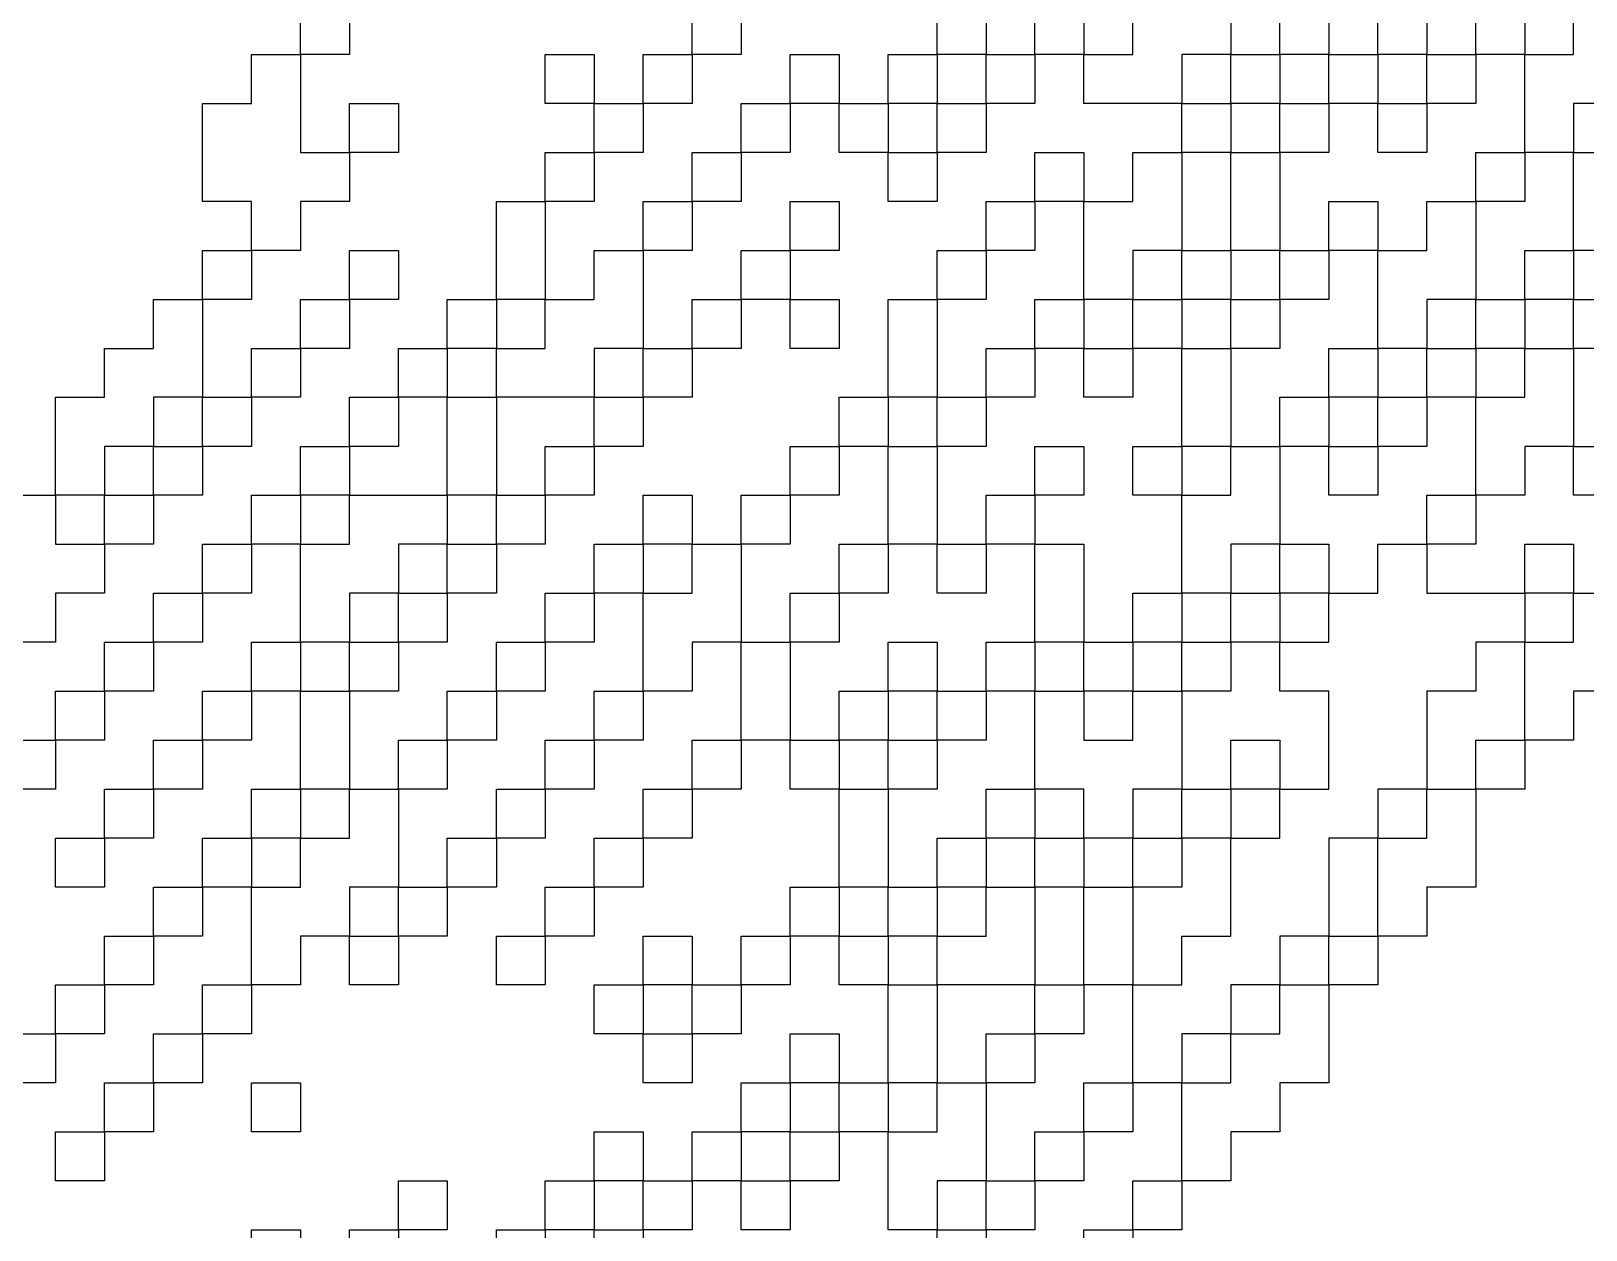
# Model space of a CAD drawing. Header units: inches. Extents: x 0.02 to 6.01, y 0.01 to 5.6.
# Drawn here: x 2.4081 to 2.5635, y 1.8788 to 1.9986 of the extents above; entities that cross this region are included whole.
import ezdxf

# ---------------------------------------------------------------- set-up
doc = ezdxf.new("R2010")
doc.units = ezdxf.units.IN
doc.header["$MEASUREMENT"] = 0
for name, color, linetype in [('Bottom Layer', 5, 'Continuous'), ('Bottom Overlay', 54, 'Continuous'), ('Top Layer', 1, 'Continuous')]:
    doc.layers.add(name, color=color, linetype=linetype)

msp = doc.modelspace()

# ---------------------------------------------------------------- linework, layer by layer
at = {"layer": 'Bottom Layer'}
msp.add_lwpolyline([(3.00371, 0.01993, 0.01, 0.01, -0.378866), (0.02422, 2.65597, 0.01, 0.01, 0)], format="xyseb", dxfattribs=at)
at = {"layer": 'Bottom Overlay'}
for p, q in [((2.43505, 1.99624), (2.43505, 2.01092)), ((2.52803, 2.00603), (2.52803, 1.99624)), ((2.43995, 2.00113), (2.43995, 1.99624)), ((2.4742, 1.99624), (2.4742, 2.00113)), ((2.47909, 2.00113), (2.47909, 1.99624)), ((2.49867, 1.99624), (2.49867, 2.00113)), ((2.50356, 2.00113), (2.50356, 1.99624)), ((2.50845, 1.99624), (2.50845, 2.00113)), ((2.51335, 2.00113), (2.51335, 1.99624)), ((2.51824, 1.99624), (2.51824, 2.00113)), ((2.53292, 1.99624), (2.53292, 2.00113)), ((2.53781, 2.00113), (2.53781, 1.99624)), ((2.54271, 1.99624), (2.54271, 2.00113)), ((2.5476, 2.00113), (2.5476, 1.99624)), ((2.55249, 1.99624), (2.55249, 2.00113)), ((2.55739, 2.00113), (2.55739, 1.99624)), ((2.56228, 1.99624), (2.56228, 2.00113)), ((2.43016, 1.99135), (2.43016, 1.99624)), ((2.43016, 1.99624), (2.43505, 1.99624)), ((2.43505, 1.99624), (2.43505, 1.99135)), ((2.43995, 1.99624), (2.43505, 1.99624)), ((2.45952, 1.99135), (2.45952, 1.99624)), ((2.45952, 1.99624), (2.46441, 1.99624)), ((2.46441, 1.99624), (2.46441, 1.99135)), ((2.46931, 1.99135), (2.46931, 1.99624)), ((2.46931, 1.99624), (2.4742, 1.99624)), ((2.47909, 1.99624), (2.4742, 1.99624)), ((2.4742, 1.99624), (2.4742, 1.99135)), ((2.48399, 1.99624), (2.48888, 1.99624)), ((2.48399, 1.99135), (2.48399, 1.99624)), ((2.48888, 1.99624), (2.48888, 1.99135)), ((2.49377, 1.99135), (2.49377, 1.99624)), ((2.49377, 1.99624), (2.49867, 1.99624)), ((2.49867, 1.99624), (2.49867, 1.99135)), ((2.50356, 1.99624), (2.49867, 1.99624)), ((2.50356, 1.99135), (2.50356, 1.99624)), ((2.50356, 1.99624), (2.50845, 1.99624)), ((2.50845, 1.99624), (2.50845, 1.99135)), ((2.51335, 1.99624), (2.50845, 1.99624)), ((2.51335, 1.99135), (2.51335, 1.99624)), ((2.51335, 1.99624), (2.51824, 1.99624)), ((2.52313, 1.99624), (2.52313, 1.99135)), ((2.52803, 1.99624), (2.52313, 1.99624)), ((2.52803, 1.99135), (2.52803, 1.99624)), ((2.52803, 1.99624), (2.53292, 1.99624)), ((2.53292, 1.99624), (2.53292, 1.99135)), ((2.53781, 1.99624), (2.53292, 1.99624)), ((2.53781, 1.99624), (2.54271, 1.99624)), ((2.53781, 1.99135), (2.53781, 1.99624)), ((2.54271, 1.99624), (2.54271, 1.99135)), ((2.5476, 1.99624), (2.54271, 1.99624)), ((2.5476, 1.99135), (2.5476, 1.99624)), ((2.5476, 1.99624), (2.55249, 1.99624)), ((2.55739, 1.99624), (2.55249, 1.99624)), ((2.55249, 1.99624), (2.55249, 1.99135)), ((2.55739, 1.98645), (2.55739, 1.99624)), ((2.55739, 1.99624), (2.56228, 1.99624)), ((2.42527, 1.98156), (2.42527, 1.99135)), ((2.42527, 1.99135), (2.43016, 1.99135)), ((2.43505, 1.99135), (2.43505, 1.98645)), ((2.43995, 1.98645), (2.43995, 1.99135)), ((2.43995, 1.99135), (2.44484, 1.99135)), ((2.44484, 1.99135), (2.44484, 1.98645)), ((2.46441, 1.99135), (2.45952, 1.99135)), ((2.46441, 1.98645), (2.46441, 1.99135)), ((2.46441, 1.99135), (2.46931, 1.99135)), ((2.46931, 1.99135), (2.46931, 1.98645)), ((2.4742, 1.99135), (2.46931, 1.99135)), ((2.47909, 1.98645), (2.47909, 1.99135)), ((2.47909, 1.99135), (2.48399, 1.99135)), ((2.48399, 1.99135), (2.48399, 1.98645)), ((2.48888, 1.99135), (2.48399, 1.99135)), ((2.48888, 1.98645), (2.48888, 1.99135)), ((2.48888, 1.99135), (2.49377, 1.99135)), ((2.49377, 1.99135), (2.49377, 1.98645)), ((2.49867, 1.99135), (2.49377, 1.99135)), ((2.49867, 1.98645), (2.49867, 1.99135)), ((2.49867, 1.99135), (2.50356, 1.99135)), ((2.50356, 1.99135), (2.50356, 1.98645)), ((2.50845, 1.99135), (2.50356, 1.99135)), ((2.52313, 1.99135), (2.51335, 1.99135)), ((2.52313, 1.98645), (2.52313, 1.99135)), ((2.52313, 1.99135), (2.52803, 1.99135)), ((2.52803, 1.99135), (2.52803, 1.98645)), ((2.53292, 1.99135), (2.52803, 1.99135)), ((2.53292, 1.98645), (2.53292, 1.99135)), ((2.53292, 1.99135), (2.53781, 1.99135)), ((2.54271, 1.99135), (2.53781, 1.99135)), ((2.53781, 1.99135), (2.53781, 1.98645)), ((2.54271, 1.98645), (2.54271, 1.99135)), ((2.54271, 1.99135), (2.5476, 1.99135)), ((2.55249, 1.99135), (2.5476, 1.99135)), ((2.5476, 1.99135), (2.5476, 1.98645)), ((2.56717, 1.99135), (2.56228, 1.99135)), ((2.56228, 1.99135), (2.56228, 1.98645)), ((2.43505, 1.98645), (2.43995, 1.98645)), ((2.43995, 1.98645), (2.43995, 1.98156)), ((2.44484, 1.98645), (2.43995, 1.98645)), ((2.45952, 1.98156), (2.45952, 1.98645)), ((2.45952, 1.98645), (2.46441, 1.98645)), ((2.46441, 1.98645), (2.46441, 1.98156)), ((2.46931, 1.98645), (2.46441, 1.98645)), ((2.4742, 1.98156), (2.4742, 1.98645)), ((2.4742, 1.98645), (2.47909, 1.98645)), ((2.48399, 1.98645), (2.47909, 1.98645)), ((2.47909, 1.98645), (2.47909, 1.98156)), ((2.49377, 1.98645), (2.48888, 1.98645)), ((2.49377, 1.98156), (2.49377, 1.98645)), ((2.49377, 1.98645), (2.49867, 1.98645)), ((2.49867, 1.98645), (2.49867, 1.98156)), ((2.50356, 1.98645), (2.49867, 1.98645)), ((2.50845, 1.98156), (2.50845, 1.98645)), ((2.50845, 1.98645), (2.51335, 1.98645)), ((2.51335, 1.98645), (2.51335, 1.98156)), ((2.51824, 1.98645), (2.52313, 1.98645)), ((2.51824, 1.98156), (2.51824, 1.98645)), ((2.52803, 1.98645), (2.52313, 1.98645)), ((2.52313, 1.98645), (2.52313, 1.97667)), ((2.52803, 1.97667), (2.52803, 1.98645)), ((2.52803, 1.98645), (2.53292, 1.98645)), ((2.53781, 1.98645), (2.53292, 1.98645)), ((2.53292, 1.98645), (2.53292, 1.97667)), ((2.5476, 1.98645), (2.54271, 1.98645)), ((2.55249, 1.98156), (2.55249, 1.98645)), ((2.55249, 1.98645), (2.55739, 1.98645)), ((2.55739, 1.98645), (2.55739, 1.98156)), ((2.56228, 1.98645), (2.55739, 1.98645)), ((2.56228, 1.97667), (2.56228, 1.98645)), ((2.56228, 1.98645), (2.56717, 1.98645)), ((2.43016, 1.98156), (2.42527, 1.98156)), ((2.43016, 1.97667), (2.43016, 1.98156)), ((2.43995, 1.98156), (2.43505, 1.98156)), ((2.43505, 1.98156), (2.43505, 1.97667)), ((2.45463, 1.97177), (2.45463, 1.98156)), ((2.45463, 1.98156), (2.45952, 1.98156)), ((2.46441, 1.98156), (2.45952, 1.98156)), ((2.45952, 1.98156), (2.45952, 1.97177)), ((2.46931, 1.97667), (2.46931, 1.98156)), ((2.46931, 1.98156), (2.4742, 1.98156)), ((2.47909, 1.98156), (2.4742, 1.98156)), ((2.4742, 1.98156), (2.4742, 1.97667)), ((2.48399, 1.97667), (2.48399, 1.98156)), ((2.48399, 1.98156), (2.48888, 1.98156)), ((2.48888, 1.98156), (2.48888, 1.97667)), ((2.49867, 1.98156), (2.49377, 1.98156)), ((2.50356, 1.98156), (2.50845, 1.98156)), ((2.50356, 1.97667), (2.50356, 1.98156)), ((2.51335, 1.98156), (2.50845, 1.98156)), ((2.50845, 1.98156), (2.50845, 1.97667)), ((2.51335, 1.97177), (2.51335, 1.98156)), ((2.51335, 1.98156), (2.51824, 1.98156)), ((2.53781, 1.97667), (2.53781, 1.98156)), ((2.53781, 1.98156), (2.54271, 1.98156)), ((2.54271, 1.98156), (2.54271, 1.97667)), ((2.5476, 1.97667), (2.5476, 1.98156)), ((2.5476, 1.98156), (2.55249, 1.98156)), ((2.55739, 1.98156), (2.55249, 1.98156)), ((2.55249, 1.98156), (2.55249, 1.97177)), ((2.42527, 1.97667), (2.43016, 1.97667)), ((2.42527, 1.97177), (2.42527, 1.97667)), ((2.43016, 1.97667), (2.43016, 1.97177)), ((2.43505, 1.97667), (2.43016, 1.97667)), ((2.43995, 1.97177), (2.43995, 1.97667)), ((2.43995, 1.97667), (2.44484, 1.97667)), ((2.44484, 1.97667), (2.44484, 1.97177)), ((2.46441, 1.97177), (2.46441, 1.97667)), ((2.46441, 1.97667), (2.46931, 1.97667)), ((2.46931, 1.97667), (2.46931, 1.96688)), ((2.4742, 1.97667), (2.46931, 1.97667)), ((2.47909, 1.97177), (2.47909, 1.97667)), ((2.47909, 1.97667), (2.48399, 1.97667)), ((2.48399, 1.97667), (2.48399, 1.97177)), ((2.48888, 1.97667), (2.48399, 1.97667)), ((2.49867, 1.97667), (2.50356, 1.97667)), ((2.49867, 1.97177), (2.49867, 1.97667)), ((2.50845, 1.97667), (2.50356, 1.97667)), ((2.50356, 1.97667), (2.50356, 1.97177)), ((2.52313, 1.97667), (2.51824, 1.97667)), ((2.51824, 1.97667), (2.51824, 1.97177)), ((2.52313, 1.97667), (2.52803, 1.97667)), ((2.52313, 1.97177), (2.52313, 1.97667)), ((2.53292, 1.97667), (2.52803, 1.97667)), ((2.52803, 1.97667), (2.52803, 1.97177)), ((2.53292, 1.97667), (2.53781, 1.97667)), ((2.53292, 1.97177), (2.53292, 1.97667)), ((2.54271, 1.97667), (2.53781, 1.97667)), ((2.53781, 1.97667), (2.53781, 1.97177)), ((2.54271, 1.96688), (2.54271, 1.97667)), ((2.54271, 1.97667), (2.5476, 1.97667)), ((2.55739, 1.97177), (2.55739, 1.97667)), ((2.55739, 1.97667), (2.56228, 1.97667)), ((2.56228, 1.97667), (2.56228, 1.97177)), ((2.56717, 1.97667), (2.56228, 1.97667)), ((2.42037, 1.96688), (2.42037, 1.97177)), ((2.42037, 1.97177), (2.42527, 1.97177)), ((2.43016, 1.97177), (2.42527, 1.97177)), ((2.42527, 1.97177), (2.42527, 1.96199)), ((2.43505, 1.97177), (2.43995, 1.97177)), ((2.43505, 1.96688), (2.43505, 1.97177)), ((2.44484, 1.97177), (2.43995, 1.97177)), ((2.43995, 1.97177), (2.43995, 1.96688)), ((2.44973, 1.96688), (2.44973, 1.97177)), ((2.44973, 1.97177), (2.45463, 1.97177)), ((2.45463, 1.97177), (2.45463, 1.96688)), ((2.45952, 1.97177), (2.45463, 1.97177)), ((2.45952, 1.96688), (2.45952, 1.97177)), ((2.45952, 1.97177), (2.46441, 1.97177)), ((2.4742, 1.97177), (2.47909, 1.97177)), ((2.4742, 1.96688), (2.4742, 1.97177)), ((2.48399, 1.97177), (2.47909, 1.97177)), ((2.47909, 1.97177), (2.47909, 1.96688)), ((2.48399, 1.97177), (2.48888, 1.97177)), ((2.48399, 1.96688), (2.48399, 1.97177)), ((2.48888, 1.97177), (2.48888, 1.96688)), ((2.49377, 1.96199), (2.49377, 1.97177)), ((2.49377, 1.97177), (2.49867, 1.97177)), ((2.49867, 1.97177), (2.49867, 1.96688)), ((2.50356, 1.97177), (2.49867, 1.97177)), ((2.50845, 1.96688), (2.50845, 1.97177)), ((2.50845, 1.97177), (2.51335, 1.97177)), ((2.51335, 1.97177), (2.51335, 1.96688)), ((2.51824, 1.97177), (2.51335, 1.97177)), ((2.51824, 1.96688), (2.51824, 1.97177)), ((2.51824, 1.97177), (2.52313, 1.97177)), ((2.52803, 1.97177), (2.52313, 1.97177)), ((2.52313, 1.97177), (2.52313, 1.96688)), ((2.52803, 1.96688), (2.52803, 1.97177)), ((2.52803, 1.97177), (2.53292, 1.97177)), ((2.53781, 1.97177), (2.53292, 1.97177)), ((2.53292, 1.97177), (2.53292, 1.96688)), ((2.55249, 1.97177), (2.5476, 1.97177)), ((2.5476, 1.97177), (2.5476, 1.96688)), ((2.55249, 1.97177), (2.55739, 1.97177)), ((2.55249, 1.96688), (2.55249, 1.97177)), ((2.56228, 1.97177), (2.55739, 1.97177)), ((2.55739, 1.97177), (2.55739, 1.96688)), ((2.56228, 1.96688), (2.56228, 1.97177)), ((2.56228, 1.97177), (2.56717, 1.97177)), ((2.41548, 1.96199), (2.41548, 1.96688)), ((2.41548, 1.96688), (2.42037, 1.96688)), ((2.43016, 1.96688), (2.43505, 1.96688)), ((2.43016, 1.96199), (2.43016, 1.96688)), ((2.43995, 1.96688), (2.43505, 1.96688)), ((2.43505, 1.96688), (2.43505, 1.96199)), ((2.44484, 1.96199), (2.44484, 1.96688)), ((2.44484, 1.96688), (2.44973, 1.96688)), ((2.45463, 1.96688), (2.44973, 1.96688)), ((2.44973, 1.96688), (2.44973, 1.96199)), ((2.45463, 1.96199), (2.45463, 1.96688)), ((2.45463, 1.96688), (2.45952, 1.96688)), ((2.46931, 1.96688), (2.46441, 1.96688)), ((2.46441, 1.96688), (2.46441, 1.96199)), ((2.46931, 1.96199), (2.46931, 1.96688)), ((2.46931, 1.96688), (2.4742, 1.96688)), ((2.47909, 1.96688), (2.4742, 1.96688)), ((2.4742, 1.96688), (2.4742, 1.96199)), ((2.48888, 1.96688), (2.48399, 1.96688)), ((2.49867, 1.96688), (2.49867, 1.96199)), ((2.50356, 1.96199), (2.50356, 1.96688)), ((2.50356, 1.96688), (2.50845, 1.96688)), ((2.50845, 1.96688), (2.50845, 1.96199)), ((2.51335, 1.96688), (2.50845, 1.96688)), ((2.51335, 1.96199), (2.51335, 1.96688)), ((2.51335, 1.96688), (2.51824, 1.96688)), ((2.52313, 1.96688), (2.51824, 1.96688)), ((2.51824, 1.96688), (2.51824, 1.96199)), ((2.52313, 1.95709), (2.52313, 1.96688)), ((2.52313, 1.96688), (2.52803, 1.96688)), ((2.52803, 1.96688), (2.52803, 1.96199)), ((2.53292, 1.96688), (2.52803, 1.96688)), ((2.53781, 1.96199), (2.53781, 1.96688)), ((2.53781, 1.96688), (2.54271, 1.96688)), ((2.5476, 1.96688), (2.54271, 1.96688)), ((2.54271, 1.96688), (2.54271, 1.96199)), ((2.5476, 1.96199), (2.5476, 1.96688)), ((2.5476, 1.96688), (2.55249, 1.96688)), ((2.55249, 1.96688), (2.55249, 1.96199)), ((2.55739, 1.96688), (2.55249, 1.96688)), ((2.55739, 1.96199), (2.55739, 1.96688)), ((2.55739, 1.96688), (2.56228, 1.96688)), ((2.56228, 1.96688), (2.56228, 1.95709)), ((2.56717, 1.96688), (2.56228, 1.96688)), ((2.41059, 1.9522), (2.41059, 1.96199)), ((2.41059, 1.96199), (2.41548, 1.96199)), ((2.42527, 1.96199), (2.42037, 1.96199)), ((2.42037, 1.96199), (2.42037, 1.95709)), ((2.42527, 1.96199), (2.43016, 1.96199)), ((2.42527, 1.95709), (2.42527, 1.96199)), ((2.43505, 1.96199), (2.43016, 1.96199)), ((2.43016, 1.96199), (2.43016, 1.95709)), ((2.43995, 1.96199), (2.44484, 1.96199)), ((2.43995, 1.95709), (2.43995, 1.96199)), ((2.44484, 1.96199), (2.44484, 1.95709)), ((2.44973, 1.96199), (2.44484, 1.96199)), ((2.44973, 1.95709), (2.44973, 1.96199)), ((2.44973, 1.96199), (2.45463, 1.96199)), ((2.45463, 1.96199), (2.45463, 1.9522)), ((2.45952, 1.96199), (2.45463, 1.96199)), ((2.46441, 1.96199), (2.45952, 1.96199)), ((2.46441, 1.95709), (2.46441, 1.96199)), ((2.46441, 1.96199), (2.46931, 1.96199)), ((2.46931, 1.96199), (2.46931, 1.95709)), ((2.4742, 1.96199), (2.46931, 1.96199)), ((2.48888, 1.96199), (2.49377, 1.96199)), ((2.48888, 1.95709), (2.48888, 1.96199)), ((2.49377, 1.96199), (2.49377, 1.95709)), ((2.49867, 1.96199), (2.49377, 1.96199)), ((2.49867, 1.96199), (2.50356, 1.96199)), ((2.49867, 1.95709), (2.49867, 1.96199)), ((2.50356, 1.96199), (2.50356, 1.95709)), ((2.50845, 1.96199), (2.50356, 1.96199)), ((2.51824, 1.96199), (2.51335, 1.96199)), ((2.52803, 1.96199), (2.52803, 1.95709)), ((2.53292, 1.95709), (2.53292, 1.96199)), ((2.53292, 1.96199), (2.53781, 1.96199)), ((2.53781, 1.96199), (2.53781, 1.95709)), ((2.54271, 1.96199), (2.53781, 1.96199)), ((2.54271, 1.96199), (2.5476, 1.96199)), ((2.54271, 1.95709), (2.54271, 1.96199)), ((2.55249, 1.96199), (2.5476, 1.96199)), ((2.5476, 1.96199), (2.5476, 1.95709)), ((2.55249, 1.96199), (2.55739, 1.96199)), ((2.55249, 1.9522), (2.55249, 1.96199)), ((2.42037, 1.95709), (2.41548, 1.95709)), ((2.41548, 1.95709), (2.41548, 1.9522)), ((2.42037, 1.9522), (2.42037, 1.95709)), ((2.42037, 1.95709), (2.42527, 1.95709)), ((2.42527, 1.95709), (2.42527, 1.9522)), ((2.43016, 1.95709), (2.42527, 1.95709)), ((2.43505, 1.9522), (2.43505, 1.95709)), ((2.43505, 1.95709), (2.43995, 1.95709)), ((2.44484, 1.95709), (2.43995, 1.95709)), ((2.43995, 1.95709), (2.43995, 1.9522)), ((2.44973, 1.9522), (2.44973, 1.95709)), ((2.45952, 1.9522), (2.45952, 1.95709)), ((2.45952, 1.95709), (2.46441, 1.95709)), ((2.46441, 1.95709), (2.46441, 1.9522)), ((2.46931, 1.95709), (2.46441, 1.95709)), ((2.48399, 1.9522), (2.48399, 1.95709)), ((2.48399, 1.95709), (2.48888, 1.95709)), ((2.48888, 1.95709), (2.48888, 1.9522)), ((2.49377, 1.95709), (2.48888, 1.95709)), ((2.49377, 1.94731), (2.49377, 1.95709)), ((2.49377, 1.95709), (2.49867, 1.95709)), ((2.49867, 1.95709), (2.49867, 1.9522)), ((2.50356, 1.95709), (2.49867, 1.95709)), ((2.50845, 1.9522), (2.50845, 1.95709)), ((2.50845, 1.95709), (2.51335, 1.95709)), ((2.51335, 1.95709), (2.51335, 1.9522)), ((2.51824, 1.9522), (2.51824, 1.95709)), ((2.51824, 1.95709), (2.52313, 1.95709)), ((2.52313, 1.95709), (2.52313, 1.9522)), ((2.52803, 1.95709), (2.52313, 1.95709)), ((2.52803, 1.9522), (2.52803, 1.95709)), ((2.52803, 1.95709), (2.53292, 1.95709)), ((2.53781, 1.95709), (2.53292, 1.95709)), ((2.53292, 1.95709), (2.53292, 1.94731)), ((2.53781, 1.9522), (2.53781, 1.95709)), ((2.53781, 1.95709), (2.54271, 1.95709)), ((2.54271, 1.95709), (2.54271, 1.9522)), ((2.5476, 1.95709), (2.54271, 1.95709)), ((2.56228, 1.95709), (2.55739, 1.95709)), ((2.55739, 1.95709), (2.55739, 1.9522)), ((2.56228, 1.9522), (2.56228, 1.95709)), ((2.56228, 1.95709), (2.56717, 1.95709)), ((2.40569, 1.9522), (2.41059, 1.9522)), ((2.41059, 1.9522), (2.41059, 1.94731)), ((2.41548, 1.9522), (2.41059, 1.9522)), ((2.41548, 1.94731), (2.41548, 1.9522)), ((2.41548, 1.9522), (2.42037, 1.9522)), ((2.42037, 1.9522), (2.42037, 1.94731)), ((2.42527, 1.9522), (2.42037, 1.9522)), ((2.43016, 1.94731), (2.43016, 1.9522)), ((2.43016, 1.9522), (2.43505, 1.9522)), ((2.43505, 1.9522), (2.43505, 1.94731)), ((2.43995, 1.9522), (2.43505, 1.9522)), ((2.43995, 1.9522), (2.44484, 1.9522)), ((2.43995, 1.94731), (2.43995, 1.9522)), ((2.44484, 1.9522), (2.44973, 1.9522)), ((2.45463, 1.9522), (2.44973, 1.9522)), ((2.44973, 1.9522), (2.44973, 1.94731)), ((2.45463, 1.94731), (2.45463, 1.9522)), ((2.45463, 1.9522), (2.45952, 1.9522)), ((2.46441, 1.9522), (2.45952, 1.9522)), ((2.45952, 1.9522), (2.45952, 1.94731)), ((2.46931, 1.94731), (2.46931, 1.9522)), ((2.46931, 1.9522), (2.4742, 1.9522)), ((2.4742, 1.9522), (2.4742, 1.94731)), ((2.47909, 1.9522), (2.48399, 1.9522)), ((2.47909, 1.94731), (2.47909, 1.9522)), ((2.48888, 1.9522), (2.48399, 1.9522)), ((2.48399, 1.9522), (2.48399, 1.94731)), ((2.49867, 1.9522), (2.49867, 1.94731)), ((2.50356, 1.94731), (2.50356, 1.9522)), ((2.50356, 1.9522), (2.50845, 1.9522)), ((2.50845, 1.9522), (2.50845, 1.94731)), ((2.51335, 1.9522), (2.50845, 1.9522)), ((2.52313, 1.9522), (2.51824, 1.9522)), ((2.52313, 1.94241), (2.52313, 1.9522)), ((2.52313, 1.9522), (2.52803, 1.9522)), ((2.54271, 1.9522), (2.53781, 1.9522)), ((2.5476, 1.9522), (2.55249, 1.9522)), ((2.5476, 1.94731), (2.5476, 1.9522)), ((2.55739, 1.9522), (2.55249, 1.9522)), ((2.55249, 1.9522), (2.55249, 1.94731)), ((2.56717, 1.9522), (2.56228, 1.9522)), ((2.41059, 1.94731), (2.41548, 1.94731)), ((2.42037, 1.94731), (2.41548, 1.94731)), ((2.41548, 1.94731), (2.41548, 1.94241)), ((2.42527, 1.94241), (2.42527, 1.94731)), ((2.42527, 1.94731), (2.43016, 1.94731)), ((2.43505, 1.94731), (2.43016, 1.94731)), ((2.43016, 1.94731), (2.43016, 1.94241)), ((2.43505, 1.93752), (2.43505, 1.94731)), ((2.43505, 1.94731), (2.43995, 1.94731)), ((2.44973, 1.94731), (2.44484, 1.94731)), ((2.44484, 1.94731), (2.44484, 1.94241)), ((2.44973, 1.94241), (2.44973, 1.94731)), ((2.44973, 1.94731), (2.45463, 1.94731)), ((2.45463, 1.94731), (2.45463, 1.94241)), ((2.45952, 1.94731), (2.45463, 1.94731)), ((2.46441, 1.94241), (2.46441, 1.94731)), ((2.46441, 1.94731), (2.46931, 1.94731)), ((2.46931, 1.94731), (2.46931, 1.94241)), ((2.4742, 1.94731), (2.46931, 1.94731)), ((2.4742, 1.94241), (2.4742, 1.94731)), ((2.4742, 1.94731), (2.47909, 1.94731)), ((2.47909, 1.94731), (2.47909, 1.94241)), ((2.48399, 1.94731), (2.47909, 1.94731)), ((2.48888, 1.94241), (2.48888, 1.94731)), ((2.48888, 1.94731), (2.49377, 1.94731)), ((2.49867, 1.94731), (2.49377, 1.94731)), ((2.49377, 1.94731), (2.49377, 1.94241)), ((2.49867, 1.94731), (2.50356, 1.94731)), ((2.49867, 1.94241), (2.49867, 1.94731)), ((2.50845, 1.94731), (2.50356, 1.94731)), ((2.50356, 1.94731), (2.50356, 1.94241)), ((2.50845, 1.94241), (2.50845, 1.94731)), ((2.50845, 1.94731), (2.51335, 1.94731)), ((2.51335, 1.94731), (2.51335, 1.93752)), ((2.53292, 1.94731), (2.52803, 1.94731)), ((2.52803, 1.94731), (2.52803, 1.94241)), ((2.53292, 1.94731), (2.53781, 1.94731)), ((2.53292, 1.94241), (2.53292, 1.94731)), ((2.53781, 1.94731), (2.53781, 1.94241)), ((2.54271, 1.94241), (2.54271, 1.94731)), ((2.54271, 1.94731), (2.5476, 1.94731)), ((2.55249, 1.94731), (2.5476, 1.94731)), ((2.5476, 1.94731), (2.5476, 1.94241)), ((2.55739, 1.94241), (2.55739, 1.94731)), ((2.55739, 1.94731), (2.56228, 1.94731)), ((2.56228, 1.94731), (2.56228, 1.94241)), ((2.41548, 1.94241), (2.41059, 1.94241)), ((2.41059, 1.94241), (2.41059, 1.93752)), ((2.42037, 1.94241), (2.42527, 1.94241)), ((2.42037, 1.93752), (2.42037, 1.94241)), ((2.43016, 1.94241), (2.42527, 1.94241)), ((2.42527, 1.94241), (2.42527, 1.93752)), ((2.44484, 1.94241), (2.43995, 1.94241)), ((2.43995, 1.94241), (2.43995, 1.93752)), ((2.44484, 1.93752), (2.44484, 1.94241)), ((2.44484, 1.94241), (2.44973, 1.94241)), ((2.45463, 1.94241), (2.44973, 1.94241)), ((2.44973, 1.94241), (2.44973, 1.93752)), ((2.45952, 1.93752), (2.45952, 1.94241)), ((2.45952, 1.94241), (2.46441, 1.94241)), ((2.46931, 1.94241), (2.46441, 1.94241)), ((2.46441, 1.94241), (2.46441, 1.93752)), ((2.46931, 1.93263), (2.46931, 1.94241)), ((2.46931, 1.94241), (2.4742, 1.94241)), ((2.47909, 1.94241), (2.47909, 1.93752)), ((2.48399, 1.93752), (2.48399, 1.94241)), ((2.48399, 1.94241), (2.48888, 1.94241)), ((2.48888, 1.94241), (2.48888, 1.93752)), ((2.49377, 1.94241), (2.48888, 1.94241)), ((2.50356, 1.94241), (2.49867, 1.94241)), ((2.50845, 1.93752), (2.50845, 1.94241)), ((2.51824, 1.93752), (2.51824, 1.94241)), ((2.51824, 1.94241), (2.52313, 1.94241)), ((2.52313, 1.94241), (2.52313, 1.93752)), ((2.52803, 1.94241), (2.52313, 1.94241)), ((2.52803, 1.93752), (2.52803, 1.94241)), ((2.52803, 1.94241), (2.53292, 1.94241)), ((2.53292, 1.94241), (2.53292, 1.93752)), ((2.53781, 1.94241), (2.53292, 1.94241)), ((2.53781, 1.93752), (2.53781, 1.94241)), ((2.53781, 1.94241), (2.54271, 1.94241)), ((2.5476, 1.94241), (2.55739, 1.94241)), ((2.56228, 1.94241), (2.55739, 1.94241)), ((2.55739, 1.94241), (2.55739, 1.93752)), ((2.56228, 1.93752), (2.56228, 1.94241)), ((2.56228, 1.94241), (2.56717, 1.94241)), ((2.41059, 1.93752), (2.40569, 1.93752)), ((2.41548, 1.93263), (2.41548, 1.93752)), ((2.41548, 1.93752), (2.42037, 1.93752)), ((2.42037, 1.93752), (2.42037, 1.93263)), ((2.42527, 1.93752), (2.42037, 1.93752)), ((2.43016, 1.93263), (2.43016, 1.93752)), ((2.43016, 1.93752), (2.43505, 1.93752)), ((2.43995, 1.93752), (2.43505, 1.93752)), ((2.43505, 1.93752), (2.43505, 1.93263)), ((2.43995, 1.93263), (2.43995, 1.93752)), ((2.43995, 1.93752), (2.44484, 1.93752)), ((2.44973, 1.93752), (2.44484, 1.93752)), ((2.44484, 1.93752), (2.44484, 1.93263)), ((2.45463, 1.93263), (2.45463, 1.93752)), ((2.45463, 1.93752), (2.45952, 1.93752)), ((2.45952, 1.93752), (2.45952, 1.93263)), ((2.46441, 1.93752), (2.45952, 1.93752)), ((2.47909, 1.93752), (2.4742, 1.93752)), ((2.4742, 1.93752), (2.4742, 1.93263)), ((2.47909, 1.92773), (2.47909, 1.93752)), ((2.47909, 1.93752), (2.48399, 1.93752)), ((2.48399, 1.93752), (2.48399, 1.93263)), ((2.48888, 1.93752), (2.48399, 1.93752)), ((2.49377, 1.93263), (2.49377, 1.93752)), ((2.49377, 1.93752), (2.49867, 1.93752)), ((2.49867, 1.93752), (2.49867, 1.93263)), ((2.50356, 1.93263), (2.50356, 1.93752)), ((2.50356, 1.93752), (2.50845, 1.93752)), ((2.51335, 1.93752), (2.50845, 1.93752)), ((2.50845, 1.93752), (2.50845, 1.93263)), ((2.51335, 1.93263), (2.51335, 1.93752)), ((2.51335, 1.93752), (2.51824, 1.93752)), ((2.51824, 1.93752), (2.51824, 1.93263)), ((2.52313, 1.93752), (2.51824, 1.93752)), ((2.52313, 1.93263), (2.52313, 1.93752)), ((2.52313, 1.93752), (2.52803, 1.93752)), ((2.52803, 1.93752), (2.52803, 1.93263)), ((2.53292, 1.93752), (2.52803, 1.93752)), ((2.53292, 1.93263), (2.53292, 1.93752)), ((2.53292, 1.93752), (2.53781, 1.93752)), ((2.55739, 1.93752), (2.55249, 1.93752)), ((2.55249, 1.93752), (2.55249, 1.93263)), ((2.55739, 1.92773), (2.55739, 1.93752)), ((2.55739, 1.93752), (2.56228, 1.93752)), ((2.41059, 1.92773), (2.41059, 1.93263)), ((2.41059, 1.93263), (2.41548, 1.93263)), ((2.41548, 1.93263), (2.41548, 1.92773)), ((2.42037, 1.93263), (2.41548, 1.93263)), ((2.42527, 1.92773), (2.42527, 1.93263)), ((2.42527, 1.93263), (2.43016, 1.93263)), ((2.43505, 1.93263), (2.43016, 1.93263)), ((2.43016, 1.93263), (2.43016, 1.92773)), ((2.43505, 1.92284), (2.43505, 1.93263)), ((2.43505, 1.93263), (2.43995, 1.93263)), ((2.43995, 1.93263), (2.43995, 1.92773)), ((2.44484, 1.93263), (2.43995, 1.93263)), ((2.44973, 1.92773), (2.44973, 1.93263)), ((2.44973, 1.93263), (2.45463, 1.93263)), ((2.45463, 1.93263), (2.45463, 1.92773)), ((2.45952, 1.93263), (2.45463, 1.93263)), ((2.46441, 1.92773), (2.46441, 1.93263)), ((2.46441, 1.93263), (2.46931, 1.93263)), ((2.46931, 1.93263), (2.46931, 1.92773)), ((2.4742, 1.93263), (2.46931, 1.93263)), ((2.48399, 1.93263), (2.48399, 1.92773)), ((2.48888, 1.92773), (2.48888, 1.93263)), ((2.48888, 1.93263), (2.49377, 1.93263)), ((2.49867, 1.93263), (2.49377, 1.93263)), ((2.49377, 1.93263), (2.49377, 1.92773)), ((2.49867, 1.92773), (2.49867, 1.93263)), ((2.49867, 1.93263), (2.50356, 1.93263)), ((2.50356, 1.93263), (2.50356, 1.92773)), ((2.50845, 1.93263), (2.50356, 1.93263)), ((2.50845, 1.92773), (2.50845, 1.93263)), ((2.50845, 1.93263), (2.51335, 1.93263)), ((2.51824, 1.93263), (2.51335, 1.93263)), ((2.51335, 1.93263), (2.51335, 1.92773)), ((2.51824, 1.92773), (2.51824, 1.93263)), ((2.51824, 1.93263), (2.52313, 1.93263)), ((2.52803, 1.93263), (2.52313, 1.93263)), ((2.52313, 1.93263), (2.52313, 1.92284)), ((2.53781, 1.93263), (2.53292, 1.93263)), ((2.53781, 1.92284), (2.53781, 1.93263)), ((2.55249, 1.93263), (2.5476, 1.93263)), ((2.5476, 1.93263), (2.5476, 1.92284)), ((2.56228, 1.93263), (2.56228, 1.92773)), ((2.56717, 1.93263), (2.56228, 1.93263)), ((2.40569, 1.92773), (2.41059, 1.92773)), ((2.41548, 1.92773), (2.41059, 1.92773)), ((2.41059, 1.92773), (2.41059, 1.92284)), ((2.42037, 1.92284), (2.42037, 1.92773)), ((2.42037, 1.92773), (2.42527, 1.92773)), ((2.42527, 1.92773), (2.42527, 1.92284)), ((2.43016, 1.92773), (2.42527, 1.92773)), ((2.43995, 1.92773), (2.43995, 1.92284)), ((2.44484, 1.92773), (2.44973, 1.92773)), ((2.44484, 1.92284), (2.44484, 1.92773)), ((2.45463, 1.92773), (2.44973, 1.92773)), ((2.44973, 1.92773), (2.44973, 1.92284)), ((2.45952, 1.92284), (2.45952, 1.92773)), ((2.45952, 1.92773), (2.46441, 1.92773)), ((2.46441, 1.92773), (2.46441, 1.92284)), ((2.46931, 1.92773), (2.46441, 1.92773)), ((2.4742, 1.92284), (2.4742, 1.92773)), ((2.4742, 1.92773), (2.47909, 1.92773)), ((2.48399, 1.92773), (2.47909, 1.92773)), ((2.47909, 1.92773), (2.47909, 1.92284)), ((2.48399, 1.92284), (2.48399, 1.92773)), ((2.48399, 1.92773), (2.48888, 1.92773)), ((2.49377, 1.92773), (2.48888, 1.92773)), ((2.48888, 1.92773), (2.48888, 1.92284)), ((2.49377, 1.92284), (2.49377, 1.92773)), ((2.49377, 1.92773), (2.49867, 1.92773)), ((2.50356, 1.92773), (2.49867, 1.92773)), ((2.49867, 1.92773), (2.49867, 1.92284)), ((2.50845, 1.92284), (2.50845, 1.92773)), ((2.51335, 1.92773), (2.51824, 1.92773)), ((2.52803, 1.92284), (2.52803, 1.92773)), ((2.52803, 1.92773), (2.53292, 1.92773)), ((2.53292, 1.92773), (2.53292, 1.92284)), ((2.55249, 1.92284), (2.55249, 1.92773)), ((2.55249, 1.92773), (2.55739, 1.92773)), ((2.55739, 1.92773), (2.55739, 1.92284)), ((2.56228, 1.92773), (2.55739, 1.92773)), ((2.41059, 1.92284), (2.40569, 1.92284)), ((2.41548, 1.91795), (2.41548, 1.92284)), ((2.41548, 1.92284), (2.42037, 1.92284)), ((2.42527, 1.92284), (2.42037, 1.92284)), ((2.42037, 1.92284), (2.42037, 1.91795)), ((2.43016, 1.91795), (2.43016, 1.92284)), ((2.43016, 1.92284), (2.43505, 1.92284)), ((2.43505, 1.92284), (2.43505, 1.91795)), ((2.43995, 1.92284), (2.43505, 1.92284)), ((2.43995, 1.91795), (2.43995, 1.92284)), ((2.43995, 1.92284), (2.44484, 1.92284)), ((2.44973, 1.92284), (2.44484, 1.92284)), ((2.44484, 1.92284), (2.44484, 1.91305)), ((2.45463, 1.91795), (2.45463, 1.92284)), ((2.45463, 1.92284), (2.45952, 1.92284)), ((2.45952, 1.92284), (2.45952, 1.91795)), ((2.46441, 1.92284), (2.45952, 1.92284)), ((2.46931, 1.91795), (2.46931, 1.92284)), ((2.46931, 1.92284), (2.4742, 1.92284)), ((2.47909, 1.92284), (2.4742, 1.92284)), ((2.4742, 1.92284), (2.4742, 1.91795)), ((2.48888, 1.92284), (2.48399, 1.92284)), ((2.48888, 1.91305), (2.48888, 1.92284)), ((2.48888, 1.92284), (2.49377, 1.92284)), ((2.49377, 1.92284), (2.49377, 1.91795)), ((2.49867, 1.92284), (2.49377, 1.92284)), ((2.50356, 1.91795), (2.50356, 1.92284)), ((2.50356, 1.92284), (2.50845, 1.92284)), ((2.50845, 1.92284), (2.50845, 1.91795)), ((2.51335, 1.92284), (2.50845, 1.92284)), ((2.51335, 1.91795), (2.51335, 1.92284)), ((2.52313, 1.92284), (2.51824, 1.92284)), ((2.51824, 1.92284), (2.51824, 1.91795)), ((2.52313, 1.91795), (2.52313, 1.92284)), ((2.52313, 1.92284), (2.52803, 1.92284)), ((2.52803, 1.92284), (2.52803, 1.91795)), ((2.53292, 1.92284), (2.52803, 1.92284)), ((2.53292, 1.91795), (2.53292, 1.92284)), ((2.53292, 1.92284), (2.53781, 1.92284)), ((2.5476, 1.92284), (2.54271, 1.92284)), ((2.54271, 1.92284), (2.54271, 1.91795)), ((2.5476, 1.91795), (2.5476, 1.92284)), ((2.5476, 1.92284), (2.55249, 1.92284)), ((2.55739, 1.92284), (2.55249, 1.92284)), ((2.55249, 1.92284), (2.55249, 1.91305)), ((2.41059, 1.91795), (2.41548, 1.91795)), ((2.41059, 1.91305), (2.41059, 1.91795)), ((2.42037, 1.91795), (2.41548, 1.91795)), ((2.41548, 1.91795), (2.41548, 1.91305)), ((2.42527, 1.91305), (2.42527, 1.91795)), ((2.42527, 1.91795), (2.43016, 1.91795)), ((2.43505, 1.91795), (2.43016, 1.91795)), ((2.43016, 1.91795), (2.43016, 1.91305)), ((2.43505, 1.91305), (2.43505, 1.91795)), ((2.43505, 1.91795), (2.43995, 1.91795)), ((2.44973, 1.91305), (2.44973, 1.91795)), ((2.44973, 1.91795), (2.45463, 1.91795)), ((2.45952, 1.91795), (2.45463, 1.91795)), ((2.45463, 1.91795), (2.45463, 1.91305)), ((2.46441, 1.91305), (2.46441, 1.91795)), ((2.46441, 1.91795), (2.46931, 1.91795)), ((2.46931, 1.91795), (2.46931, 1.91305)), ((2.4742, 1.91795), (2.46931, 1.91795)), ((2.49377, 1.91795), (2.49377, 1.91305)), ((2.49867, 1.91305), (2.49867, 1.91795)), ((2.49867, 1.91795), (2.50356, 1.91795)), ((2.50356, 1.91795), (2.50356, 1.91305)), ((2.50845, 1.91795), (2.50356, 1.91795)), ((2.50845, 1.91795), (2.51335, 1.91795)), ((2.50845, 1.91305), (2.50845, 1.91795)), ((2.51335, 1.91795), (2.51335, 1.91305)), ((2.51824, 1.91795), (2.51335, 1.91795)), ((2.51824, 1.91305), (2.51824, 1.91795)), ((2.51824, 1.91795), (2.52313, 1.91795)), ((2.52803, 1.91795), (2.52313, 1.91795)), ((2.52313, 1.91795), (2.52313, 1.91305)), ((2.52803, 1.90816), (2.52803, 1.91795)), ((2.52803, 1.91795), (2.53292, 1.91795)), ((2.54271, 1.91795), (2.53781, 1.91795)), ((2.53781, 1.91795), (2.53781, 1.90816)), ((2.54271, 1.91795), (2.5476, 1.91795)), ((2.54271, 1.90816), (2.54271, 1.91795)), ((2.41548, 1.91305), (2.41059, 1.91305)), ((2.42037, 1.91305), (2.42527, 1.91305)), ((2.42037, 1.90816), (2.42037, 1.91305)), ((2.43016, 1.91305), (2.42527, 1.91305)), ((2.42527, 1.91305), (2.42527, 1.90816)), ((2.43016, 1.90327), (2.43016, 1.91305)), ((2.43016, 1.91305), (2.43505, 1.91305)), ((2.43995, 1.91305), (2.43995, 1.90816)), ((2.44484, 1.91305), (2.43995, 1.91305)), ((2.44484, 1.90816), (2.44484, 1.91305)), ((2.44484, 1.91305), (2.44973, 1.91305)), ((2.44973, 1.91305), (2.44973, 1.90816)), ((2.45463, 1.91305), (2.44973, 1.91305)), ((2.45952, 1.90816), (2.45952, 1.91305)), ((2.45952, 1.91305), (2.46441, 1.91305)), ((2.46931, 1.91305), (2.46441, 1.91305)), ((2.46441, 1.91305), (2.46441, 1.90816)), ((2.48399, 1.90816), (2.48399, 1.91305)), ((2.48399, 1.91305), (2.48888, 1.91305)), ((2.48888, 1.91305), (2.48888, 1.90816)), ((2.49377, 1.91305), (2.48888, 1.91305)), ((2.49377, 1.90816), (2.49377, 1.91305)), ((2.49377, 1.91305), (2.49867, 1.91305)), ((2.50356, 1.91305), (2.49867, 1.91305)), ((2.49867, 1.91305), (2.49867, 1.90816)), ((2.50356, 1.90816), (2.50356, 1.91305)), ((2.50356, 1.91305), (2.50845, 1.91305)), ((2.51335, 1.91305), (2.50845, 1.91305)), ((2.50845, 1.91305), (2.50845, 1.90327)), ((2.51335, 1.90327), (2.51335, 1.91305)), ((2.51335, 1.91305), (2.51824, 1.91305)), ((2.52313, 1.91305), (2.51824, 1.91305)), ((2.51824, 1.91305), (2.51824, 1.90327)), ((2.55249, 1.91305), (2.5476, 1.91305)), ((2.5476, 1.91305), (2.5476, 1.90816)), ((2.41548, 1.90327), (2.41548, 1.90816)), ((2.41548, 1.90816), (2.42037, 1.90816)), ((2.42037, 1.90816), (2.42037, 1.90327)), ((2.42527, 1.90816), (2.42037, 1.90816)), ((2.43995, 1.90816), (2.43505, 1.90816)), ((2.43505, 1.90816), (2.43505, 1.90327)), ((2.43995, 1.90327), (2.43995, 1.90816)), ((2.43995, 1.90816), (2.44484, 1.90816)), ((2.44484, 1.90816), (2.44484, 1.90327)), ((2.44973, 1.90816), (2.44484, 1.90816)), ((2.45463, 1.90327), (2.45463, 1.90816)), ((2.45463, 1.90816), (2.45952, 1.90816)), ((2.46441, 1.90816), (2.45952, 1.90816)), ((2.45952, 1.90816), (2.45952, 1.90327)), ((2.46931, 1.90327), (2.46931, 1.90816)), ((2.46931, 1.90816), (2.4742, 1.90816)), ((2.4742, 1.90816), (2.4742, 1.90327)), ((2.47909, 1.90327), (2.47909, 1.90816)), ((2.47909, 1.90816), (2.48399, 1.90816)), ((2.48399, 1.90816), (2.48399, 1.90327)), ((2.48888, 1.90816), (2.48399, 1.90816)), ((2.48888, 1.90327), (2.48888, 1.90816)), ((2.48888, 1.90816), (2.49377, 1.90816)), ((2.49867, 1.90816), (2.49377, 1.90816)), ((2.49377, 1.90816), (2.49377, 1.90327)), ((2.49867, 1.90327), (2.49867, 1.90816)), ((2.49867, 1.90816), (2.50356, 1.90816)), ((2.52313, 1.90327), (2.52313, 1.90816)), ((2.52313, 1.90816), (2.52803, 1.90816)), ((2.53781, 1.90816), (2.53292, 1.90816)), ((2.53292, 1.90816), (2.53292, 1.90327)), ((2.53781, 1.90327), (2.53781, 1.90816)), ((2.53781, 1.90816), (2.54271, 1.90816)), ((2.54271, 1.90816), (2.54271, 1.90327)), ((2.5476, 1.90816), (2.54271, 1.90816)), ((2.41059, 1.89837), (2.41059, 1.90327)), ((2.41059, 1.90327), (2.41548, 1.90327)), ((2.42037, 1.90327), (2.41548, 1.90327)), ((2.41548, 1.90327), (2.41548, 1.89837)), ((2.42527, 1.89837), (2.42527, 1.90327)), ((2.42527, 1.90327), (2.43016, 1.90327)), ((2.43016, 1.90327), (2.43016, 1.89837)), ((2.43505, 1.90327), (2.43016, 1.90327)), ((2.44484, 1.90327), (2.43995, 1.90327)), ((2.45952, 1.90327), (2.45463, 1.90327)), ((2.46441, 1.90327), (2.46931, 1.90327)), ((2.46441, 1.89837), (2.46441, 1.90327)), ((2.46931, 1.90327), (2.46931, 1.89837)), ((2.4742, 1.90327), (2.46931, 1.90327)), ((2.4742, 1.90327), (2.47909, 1.90327)), ((2.4742, 1.89837), (2.4742, 1.90327)), ((2.48399, 1.90327), (2.47909, 1.90327)), ((2.47909, 1.90327), (2.47909, 1.89837)), ((2.49377, 1.90327), (2.48888, 1.90327)), ((2.49377, 1.89348), (2.49377, 1.90327)), ((2.49377, 1.90327), (2.49867, 1.90327)), ((2.49867, 1.90327), (2.49867, 1.89348)), ((2.50356, 1.90327), (2.49867, 1.90327)), ((2.50845, 1.90327), (2.50356, 1.90327)), ((2.50845, 1.89837), (2.50845, 1.90327)), ((2.50845, 1.90327), (2.51335, 1.90327)), ((2.51335, 1.90327), (2.51335, 1.89837)), ((2.51824, 1.90327), (2.51335, 1.90327)), ((2.51824, 1.89348), (2.51824, 1.90327)), ((2.51824, 1.90327), (2.52313, 1.90327)), ((2.53292, 1.90327), (2.52803, 1.90327)), ((2.52803, 1.90327), (2.52803, 1.89837)), ((2.53292, 1.89837), (2.53292, 1.90327)), ((2.53292, 1.90327), (2.53781, 1.90327)), ((2.54271, 1.90327), (2.53781, 1.90327)), ((2.53781, 1.90327), (2.53781, 1.89348)), ((2.40569, 1.89837), (2.41059, 1.89837)), ((2.41548, 1.89837), (2.41059, 1.89837)), ((2.41059, 1.89837), (2.41059, 1.89348)), ((2.42037, 1.89348), (2.42037, 1.89837)), ((2.42037, 1.89837), (2.42527, 1.89837)), ((2.42527, 1.89837), (2.42527, 1.89348)), ((2.43016, 1.89837), (2.42527, 1.89837)), ((2.46931, 1.89837), (2.46441, 1.89837)), ((2.46931, 1.89348), (2.46931, 1.89837)), ((2.46931, 1.89837), (2.4742, 1.89837)), ((2.4742, 1.89837), (2.4742, 1.89348)), ((2.47909, 1.89837), (2.4742, 1.89837)), ((2.48399, 1.89348), (2.48399, 1.89837)), ((2.48399, 1.89837), (2.48888, 1.89837)), ((2.48888, 1.89837), (2.48888, 1.89348)), ((2.50356, 1.89348), (2.50356, 1.89837)), ((2.50356, 1.89837), (2.50845, 1.89837)), ((2.50845, 1.89837), (2.50845, 1.89348)), ((2.51335, 1.89837), (2.50845, 1.89837)), ((2.52803, 1.89837), (2.52313, 1.89837)), ((2.52313, 1.89837), (2.52313, 1.89348)), ((2.52803, 1.89348), (2.52803, 1.89837)), ((2.52803, 1.89837), (2.53292, 1.89837)), ((2.41059, 1.89348), (2.40569, 1.89348)), ((2.41548, 1.88859), (2.41548, 1.89348)), ((2.41548, 1.89348), (2.42037, 1.89348)), ((2.42527, 1.89348), (2.42037, 1.89348)), ((2.42037, 1.89348), (2.42037, 1.88859)), ((2.43016, 1.88859), (2.43016, 1.89348)), ((2.43016, 1.89348), (2.43505, 1.89348)), ((2.43505, 1.89348), (2.43505, 1.88859)), ((2.4742, 1.89348), (2.46931, 1.89348)), ((2.47909, 1.88859), (2.47909, 1.89348)), ((2.47909, 1.89348), (2.48399, 1.89348)), ((2.48888, 1.89348), (2.48399, 1.89348)), ((2.48399, 1.89348), (2.48399, 1.88859)), ((2.48888, 1.88859), (2.48888, 1.89348)), ((2.48888, 1.89348), (2.49377, 1.89348)), ((2.49377, 1.89348), (2.49377, 1.88859)), ((2.49867, 1.89348), (2.49377, 1.89348)), ((2.49867, 1.88859), (2.49867, 1.89348)), ((2.49867, 1.89348), (2.50356, 1.89348)), ((2.50356, 1.89348), (2.50356, 1.88369)), ((2.50845, 1.89348), (2.50356, 1.89348)), ((2.51335, 1.88859), (2.51335, 1.89348)), ((2.51335, 1.89348), (2.51824, 1.89348)), ((2.51824, 1.89348), (2.51824, 1.88859)), ((2.52313, 1.89348), (2.51824, 1.89348)), ((2.52313, 1.88369), (2.52313, 1.89348)), ((2.52313, 1.89348), (2.52803, 1.89348)), ((2.53781, 1.89348), (2.53292, 1.89348)), ((2.53292, 1.89348), (2.53292, 1.88859)), ((2.41059, 1.88369), (2.41059, 1.88859)), ((2.41059, 1.88859), (2.41548, 1.88859)), ((2.41548, 1.88859), (2.41548, 1.88369)), ((2.42037, 1.88859), (2.41548, 1.88859)), ((2.43505, 1.88859), (2.43016, 1.88859)), ((2.46441, 1.88369), (2.46441, 1.88859)), ((2.46441, 1.88859), (2.46931, 1.88859)), ((2.46931, 1.88859), (2.46931, 1.88369)), ((2.4742, 1.88369), (2.4742, 1.88859)), ((2.4742, 1.88859), (2.47909, 1.88859)), ((2.47909, 1.88859), (2.47909, 1.88369)), ((2.48399, 1.88859), (2.47909, 1.88859)), ((2.48399, 1.88369), (2.48399, 1.88859)), ((2.48399, 1.88859), (2.48888, 1.88859)), ((2.48888, 1.88859), (2.48888, 1.88369)), ((2.49377, 1.88859), (2.48888, 1.88859)), ((2.49377, 1.8788), (2.49377, 1.88859)), ((2.49377, 1.88859), (2.49867, 1.88859)), ((2.50845, 1.88369), (2.50845, 1.88859)), ((2.50845, 1.88859), (2.51335, 1.88859)), ((2.51824, 1.88859), (2.51335, 1.88859)), ((2.51335, 1.88859), (2.51335, 1.88369)), ((2.53292, 1.88859), (2.52803, 1.88859)), ((2.52803, 1.88859), (2.52803, 1.88369)), ((2.41548, 1.88369), (2.41059, 1.88369)), ((2.44484, 1.88369), (2.44973, 1.88369)), ((2.44484, 1.8788), (2.44484, 1.88369)), ((2.44973, 1.88369), (2.44973, 1.8788)), ((2.45952, 1.88369), (2.46441, 1.88369)), ((2.45952, 1.8788), (2.45952, 1.88369)), ((2.46931, 1.88369), (2.46441, 1.88369)), ((2.46441, 1.88369), (2.46441, 1.8788)), ((2.46931, 1.8788), (2.46931, 1.88369)), ((2.46931, 1.88369), (2.4742, 1.88369)), ((2.4742, 1.88369), (2.4742, 1.8788)), ((2.47909, 1.88369), (2.4742, 1.88369)), ((2.47909, 1.8788), (2.47909, 1.88369)), ((2.47909, 1.88369), (2.48399, 1.88369)), ((2.48888, 1.88369), (2.48399, 1.88369)), ((2.48399, 1.88369), (2.48399, 1.8788)), ((2.50356, 1.88369), (2.49867, 1.88369)), ((2.49867, 1.88369), (2.49867, 1.8788)), ((2.50356, 1.8788), (2.50356, 1.88369)), ((2.50356, 1.88369), (2.50845, 1.88369)), ((2.50845, 1.88369), (2.50845, 1.8788)), ((2.51335, 1.88369), (2.50845, 1.88369)), ((2.51824, 1.8788), (2.51824, 1.88369)), ((2.51824, 1.88369), (2.52313, 1.88369)), ((2.52803, 1.88369), (2.52313, 1.88369)), ((2.52313, 1.88369), (2.52313, 1.8788)), ((2.43016, 1.8788), (2.43505, 1.8788)), ((2.43016, 1.87391), (2.43016, 1.8788)), ((2.43505, 1.8788), (2.43505, 1.87391)), ((2.43995, 1.87391), (2.43995, 1.8788)), ((2.43995, 1.8788), (2.44484, 1.8788)), ((2.44973, 1.8788), (2.44484, 1.8788)), ((2.44484, 1.8788), (2.44484, 1.87391)), ((2.45463, 1.8788), (2.45952, 1.8788)), ((2.45463, 1.87391), (2.45463, 1.8788)), ((2.46441, 1.8788), (2.45952, 1.8788)), ((2.45952, 1.8788), (2.45952, 1.87391)), ((2.46441, 1.87391), (2.46441, 1.8788)), ((2.46441, 1.8788), (2.46931, 1.8788)), ((2.46931, 1.8788), (2.46931, 1.87391)), ((2.4742, 1.8788), (2.46931, 1.8788)), ((2.48399, 1.8788), (2.47909, 1.8788)), ((2.49867, 1.8788), (2.49377, 1.8788)), ((2.49867, 1.8788), (2.50356, 1.8788)), ((2.49867, 1.87391), (2.49867, 1.8788)), ((2.50845, 1.8788), (2.50356, 1.8788)), ((2.50356, 1.8788), (2.50356, 1.86901)), ((2.51335, 1.87391), (2.51335, 1.8788)), ((2.51335, 1.8788), (2.51824, 1.8788)), ((2.52313, 1.8788), (2.51824, 1.8788)), ((2.51824, 1.8788), (2.51824, 1.87391))]:
    msp.add_line(p, q, dxfattribs=at)
at = {"layer": 'Top Layer'}
msp.add_lwpolyline([(3.00187, 0.01813, 0.01, 0.01, -0.378866), (0.02238, 2.65416, 0.01, 0.01, 0)], format="xyseb", dxfattribs=at)

doc.saveas('drawing.dxf')
